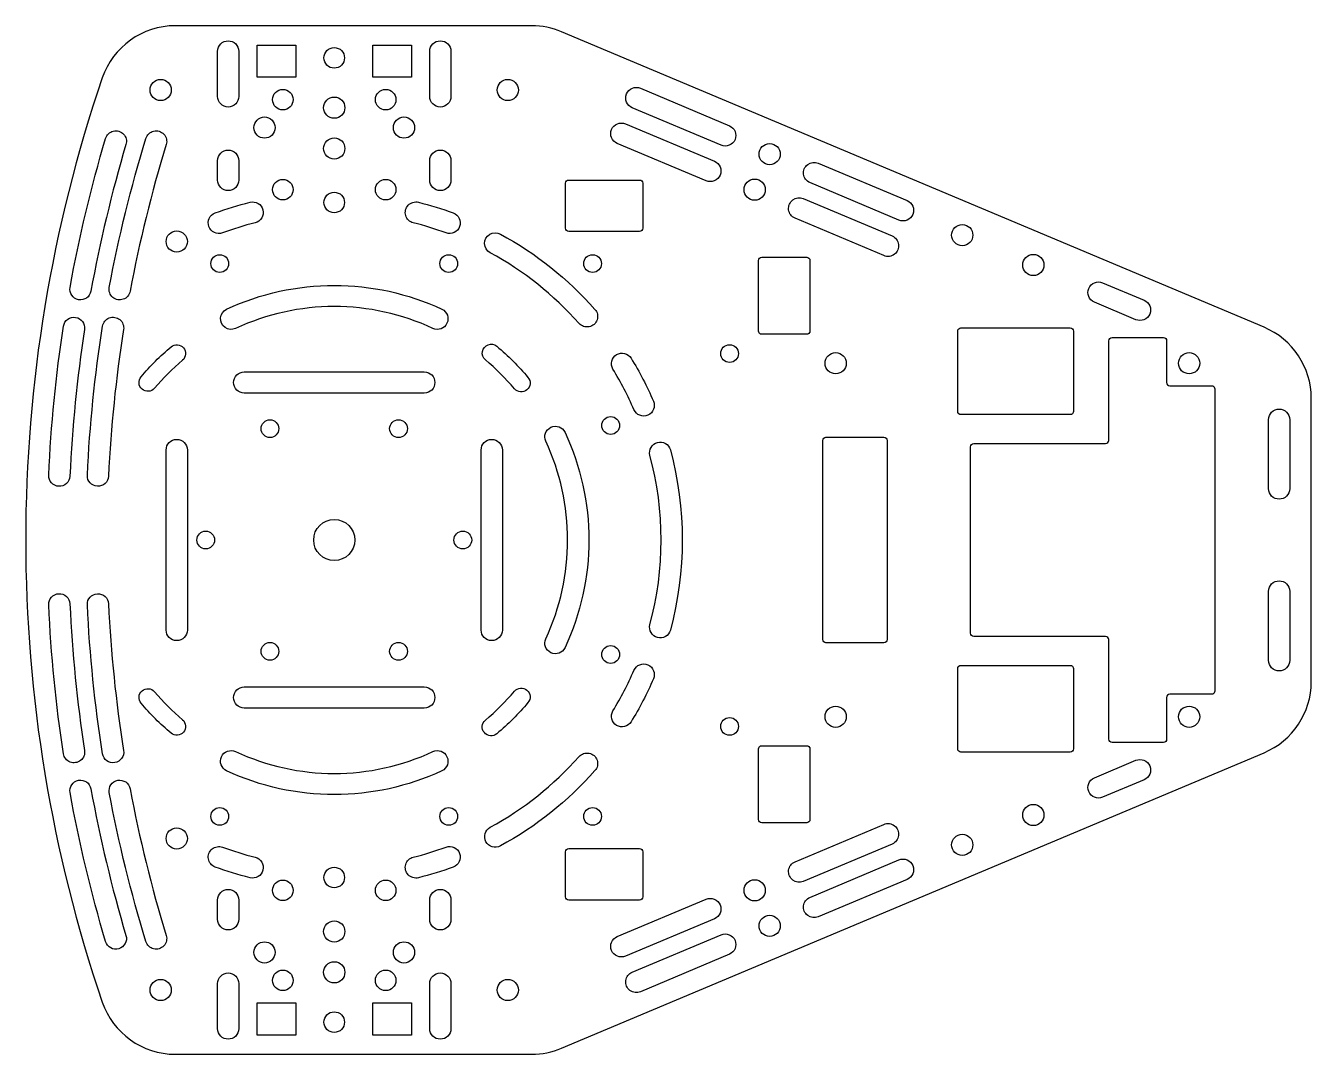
# Model space of a CAD drawing. Header units: millimetres. Extents: x -100 to 100, y -80 to 80.
import ezdxf

# ---------------------------------------------------------------- set-up
doc = ezdxf.new("R2010")
doc.units = ezdxf.units.MM

msp = doc.modelspace()

# ---------------------------------------------------------------- linework, layer by layer
for points in [[(-76.73, 80, 0.320943), (-88.09, 71.87, 0.165776), (-88.09, -71.87, 0.320943), (-76.73, -80), (-21.28, -80, 0.099876), (-16.63, -79.06), (92.65, -33.09, 0.30185), (100, -22.03), (100, 22.03, 0.30185), (92.65, 33.09), (-16.63, 79.06, 0.099876), (-21.28, 80)], [(-66.85, 69, -1), (-70.15, 69), (-70.15, 76, -1), (-66.85, 76)], [(-33.85, 69, -1), (-37.15, 69), (-37.15, 76, -1), (-33.85, 76)], [(8.19, 61.41), (-5.64, 67.22, -1), (-4.36, 70.27), (9.47, 64.45, -1)], [(5.86, 55.88), (-7.97, 61.69, -1), (-6.69, 64.73), (7.14, 58.92, -1)], [(-93.1, 39.3, -0.027171), (-87.57, 62.47, -1), (-84.4, 61.53, 0.027171), (-89.86, 38.7, -1)], [(-87, 39.3, -0.027989), (-81.3, 62.48, -1), (-78.14, 61.52, 0.027989), (-83.76, 38.7, -1)], [(-70.15, 59, -1), (-66.85, 59), (-66.85, 56, -1), (-70.15, 56)], [(-33.85, 56, -1), (-37.15, 56), (-37.15, 59, -1), (-33.85, 59)], [(23.29, 58.63), (37.12, 52.82, -1), (35.84, 49.77), (22.01, 55.59, -1)], [(-4, 55.5), (-4, 48.5, -0.414214), (-4.5, 48), (-15.5, 48, -0.414214), (-16, 48.5), (-16, 55.5, -0.414214), (-15.5, 56), (-4.5, 56, -0.414214)], [(-64.3, 49.34, 0.026186), (-69.39, 47.78, -1), (-70.52, 50.88, -0.026186), (-65.1, 52.54, -1)], [(-38.9, 52.54, -0.026186), (-33.48, 50.88, -1), (-34.61, 47.78, 0.026186), (-39.7, 49.34, -1)], [(33.51, 44.24), (19.69, 50.06, -1), (20.97, 53.1), (34.79, 47.29, -1)], [(-26.16, 47.59, -0.087489), (-11.44, 35.88, -1), (-13.92, 33.69, 0.087489), (-27.74, 44.69, -1)], [(14, 32.5), (14, 43.5, -0.414214), (14.5, 44), (21.5, 44, -0.414214), (22, 43.5), (22, 32.5, -0.414214), (21.5, 32), (14.5, 32, -0.414214)], [(67.54, 40.02), (73.99, 37.31, -1), (72.71, 34.27), (66.26, 36.98, -1)], [(-36.65, 32.91, 0.221695), (-67.35, 32.91, -1), (-68.74, 35.9, -0.221695), (-35.26, 35.9, -1)], [(-90.85, 32.75, 0.026557), (-93.12, 9.92, -1), (-96.42, 10.08, -0.026557), (-94.12, 33.25, -1)], [(-87.12, 9.92, -1), (-90.41, 10.08, -0.027319), (-88.04, 33.26, -1), (-84.78, 32.74, 0.027319)], [(45, 20), (45, 32.5, -0.414214), (45.5, 33), (62.5, 33, -0.414214), (63, 32.5), (63, 20, -0.414214), (62.5, 19.5), (45.5, 19.5, -0.414214)], [(-75.61, 27.95, 0.041982), (-79.95, 23.61, -1), (-82.05, 25.39, -0.041982), (-77.39, 30.05, -1)], [(-26.71, 30.14, -0.043661), (-21.86, 25.29, -1), (-23.97, 23.52, 0.043661), (-28.48, 28.03, -1)], [(68, 15, 0.414214), (68.5, 15.5), (68.5, 31, -0.414214), (69, 31.5), (77, 31.5, -0.414214), (77.5, 31), (77.5, 24.5, 0.414214), (78, 24), (84.5, 24, -0.414214), (85, 23.5), (85, -23.5, -0.414214), (84.5, -24), (78, -24, 0.414214), (77.5, -24.5), (77.5, -31, -0.414214), (77, -31.5), (69, -31.5, -0.414214), (68.5, -31), (68.5, -15.5, 0.414214), (68, -15), (47.5, -15, -0.414214), (47, -14.5), (47, 14.5, -0.414214), (47.5, 15)], [(-5.83, 28.29, -0.034921), (-2.34, 21.59, -1), (-5.37, 20.28, 0.034921), (-8.64, 26.57, -1)], [(-38, 22.85), (-66, 22.85, -1), (-66, 26.15), (-38, 26.15, -1)], [(96.65, 18.71), (96.65, 8, -1), (93.35, 8), (93.35, 18.71, -1)], [(-16.1, -16.74, -1), (-19.09, -15.35, 0.221695), (-19.09, 15.35, -1), (-16.1, 16.74, -0.221695)], [(-74.85, 14), (-74.85, -14, -1), (-78.15, -14), (-78.15, 14, -1)], [(-29.15, -14), (-29.15, 14, -1), (-25.85, 14), (-25.85, -14, -1)], [(0.3, -14.02, -1), (-2.88, -13.16, 0.131652), (-2.88, 13.16, -1), (0.3, 14.02, -0.131652)], [(24, -15.5), (24, 15.5, -0.414214), (24.5, 16), (33.5, 16, -0.414214), (34, 15.5), (34, -15.5, -0.414214), (33.5, -16), (24.5, -16, -0.414214)], [(96.65, -18.71, -1), (93.35, -18.71), (93.35, -8, -1), (96.65, -8)], [(-94.12, -33.25, -0.026557), (-96.42, -10.08, -1), (-93.12, -9.92, 0.026557), (-90.85, -32.75, -1)], [(-84.78, -32.74, -1), (-88.04, -33.26, -0.027319), (-90.41, -10.08, -1), (-87.12, -9.92, 0.027319)], [(-8.64, -26.57, 0.034921), (-5.37, -20.28, -1), (-2.34, -21.59, -0.034921), (-5.83, -28.29, -1)], [(45, -32.5), (45, -20, -0.414214), (45.5, -19.5), (62.5, -19.5, -0.414214), (63, -20), (63, -32.5, -0.414214), (62.5, -33), (45.5, -33, -0.414214)], [(-75.61, -27.95, -1), (-77.39, -30.05, -0.041982), (-82.05, -25.39, -1), (-79.95, -23.61, 0.041982)], [(-66, -22.85), (-38, -22.85, -1), (-38, -26.15), (-66, -26.15, -1)], [(-23.97, -23.52, -1), (-21.86, -25.29, -0.043661), (-26.71, -30.14, -1), (-28.48, -28.03, 0.043661)], [(14, -43.5), (14, -32.5, -0.414214), (14.5, -32), (21.5, -32, -0.414214), (22, -32.5), (22, -43.5, -0.414214), (21.5, -44), (14.5, -44, -0.414214)], [(-36.65, -32.91, -1), (-35.26, -35.9, -0.221695), (-68.74, -35.9, -1), (-67.35, -32.91, 0.221695)], [(-26.16, -47.59, -1), (-27.74, -44.69, 0.087489), (-13.92, -33.69, -1), (-11.44, -35.88, -0.087489)], [(73.99, -37.31), (67.54, -40.02, -1), (66.26, -36.98), (72.71, -34.27, -1)], [(-87.57, -62.47, -0.027171), (-93.1, -39.3, -1), (-89.86, -38.7, 0.027171), (-84.4, -61.53, -1)], [(-78.14, -61.52, -1), (-81.3, -62.48, -0.027989), (-87, -39.3, -1), (-83.76, -38.7, 0.027989)], [(34.79, -47.29), (20.97, -53.1, -1), (19.69, -50.06), (33.51, -44.24, -1)], [(-64.3, -49.34, -1), (-65.1, -52.54, -0.026186), (-70.52, -50.88, -1), (-69.39, -47.78, 0.026186)], [(-34.61, -47.78, -1), (-33.48, -50.88, -0.026186), (-38.9, -52.54, -1), (-39.7, -49.34, 0.026186)], [(-16, -55.5), (-16, -48.5, -0.414214), (-15.5, -48), (-4.5, -48, -0.414214), (-4, -48.5), (-4, -55.5, -0.414214), (-4.5, -56), (-15.5, -56, -0.414214)], [(23.29, -58.63, -1), (22.01, -55.59), (35.84, -49.77, -1), (37.12, -52.82)], [(-66.85, -59, -1), (-70.15, -59), (-70.15, -56, -1), (-66.85, -56)], [(-33.85, -59, -1), (-37.15, -59), (-37.15, -56, -1), (-33.85, -56)], [(5.86, -55.88, -1), (7.14, -58.92), (-6.69, -64.73, -1), (-7.97, -61.69)], [(9.47, -64.45), (-4.36, -70.27, -1), (-5.64, -67.22), (8.19, -61.41, -1)], [(-70.15, -76), (-70.15, -69, -1), (-66.85, -69), (-66.85, -76, -1)], [(-37.15, -69, -1), (-33.85, -69), (-33.85, -76, -1), (-37.15, -76)]]:
    msp.add_lwpolyline(points, format="xyb", close=True)
for points in [[(-58, 77), (-58, 72), (-64, 72), (-64, 77)], [(-40, 72), (-46, 72), (-46, 77), (-40, 77)], [(-64, -77), (-64, -72), (-58, -72), (-58, -77)], [(-46, -77), (-46, -72), (-40, -72), (-40, -77)]]:
    msp.add_lwpolyline(points, close=True)
for centre, radius in [((-52, 75), 1.6), ((-79, 70), 1.65), ((-60, 68.5), 1.6), ((-44, 68.5), 1.6), ((-25, 70), 1.65), ((-52, 67.25), 1.65), ((-62.85, 64.15), 1.65), ((-41.15, 64.15), 1.65), ((-52, 60.9), 1.65), ((15.74, 60.02), 1.65), ((-60, 54.5), 1.6), ((-44, 54.5), 1.6), ((13.41, 54.49), 1.65), ((-52, 52.5), 1.6), ((-76.5, 46.43), 1.65), ((45.7, 47.42), 1.65), ((-69.81, 43), 1.38), ((-34.19, 43), 1.38), ((-11.81, 43), 1.38), ((56.76, 42.77), 1.65), ((9.5, 29), 1.38), ((26, 27.5), 1.65), ((81, 27.5), 1.65), ((-62, 17.32), 1.38), ((-42, 17.32), 1.38), ((-9, 17.81), 1.38), ((-52, 0), 3.2), ((-72, 0), 1.38), ((-32, 0), 1.38), ((-62, -17.32), 1.38), ((-42, -17.32), 1.38), ((-9, -17.81), 1.38), ((26, -27.5), 1.65), ((81, -27.5), 1.65), ((9.5, -29), 1.38), ((-69.81, -43), 1.38), ((-34.19, -43), 1.38), ((-11.81, -43), 1.38), ((56.76, -42.77), 1.65), ((-76.5, -46.43), 1.65), ((45.7, -47.42), 1.65), ((-52, -52.5), 1.6), ((-60, -54.5), 1.6), ((-44, -54.5), 1.6), ((13.41, -54.49), 1.65), ((-52, -60.9), 1.65), ((15.74, -60.02), 1.65), ((-62.85, -64.15), 1.65), ((-41.15, -64.15), 1.65), ((-52, -67.25), 1.65), ((-60, -68.5), 1.6), ((-44, -68.5), 1.6), ((-79, -70), 1.65), ((-25, -70), 1.65), ((-52, -75), 1.6)]:
    msp.add_circle(centre, radius)

doc.saveas('drawing.dxf')
